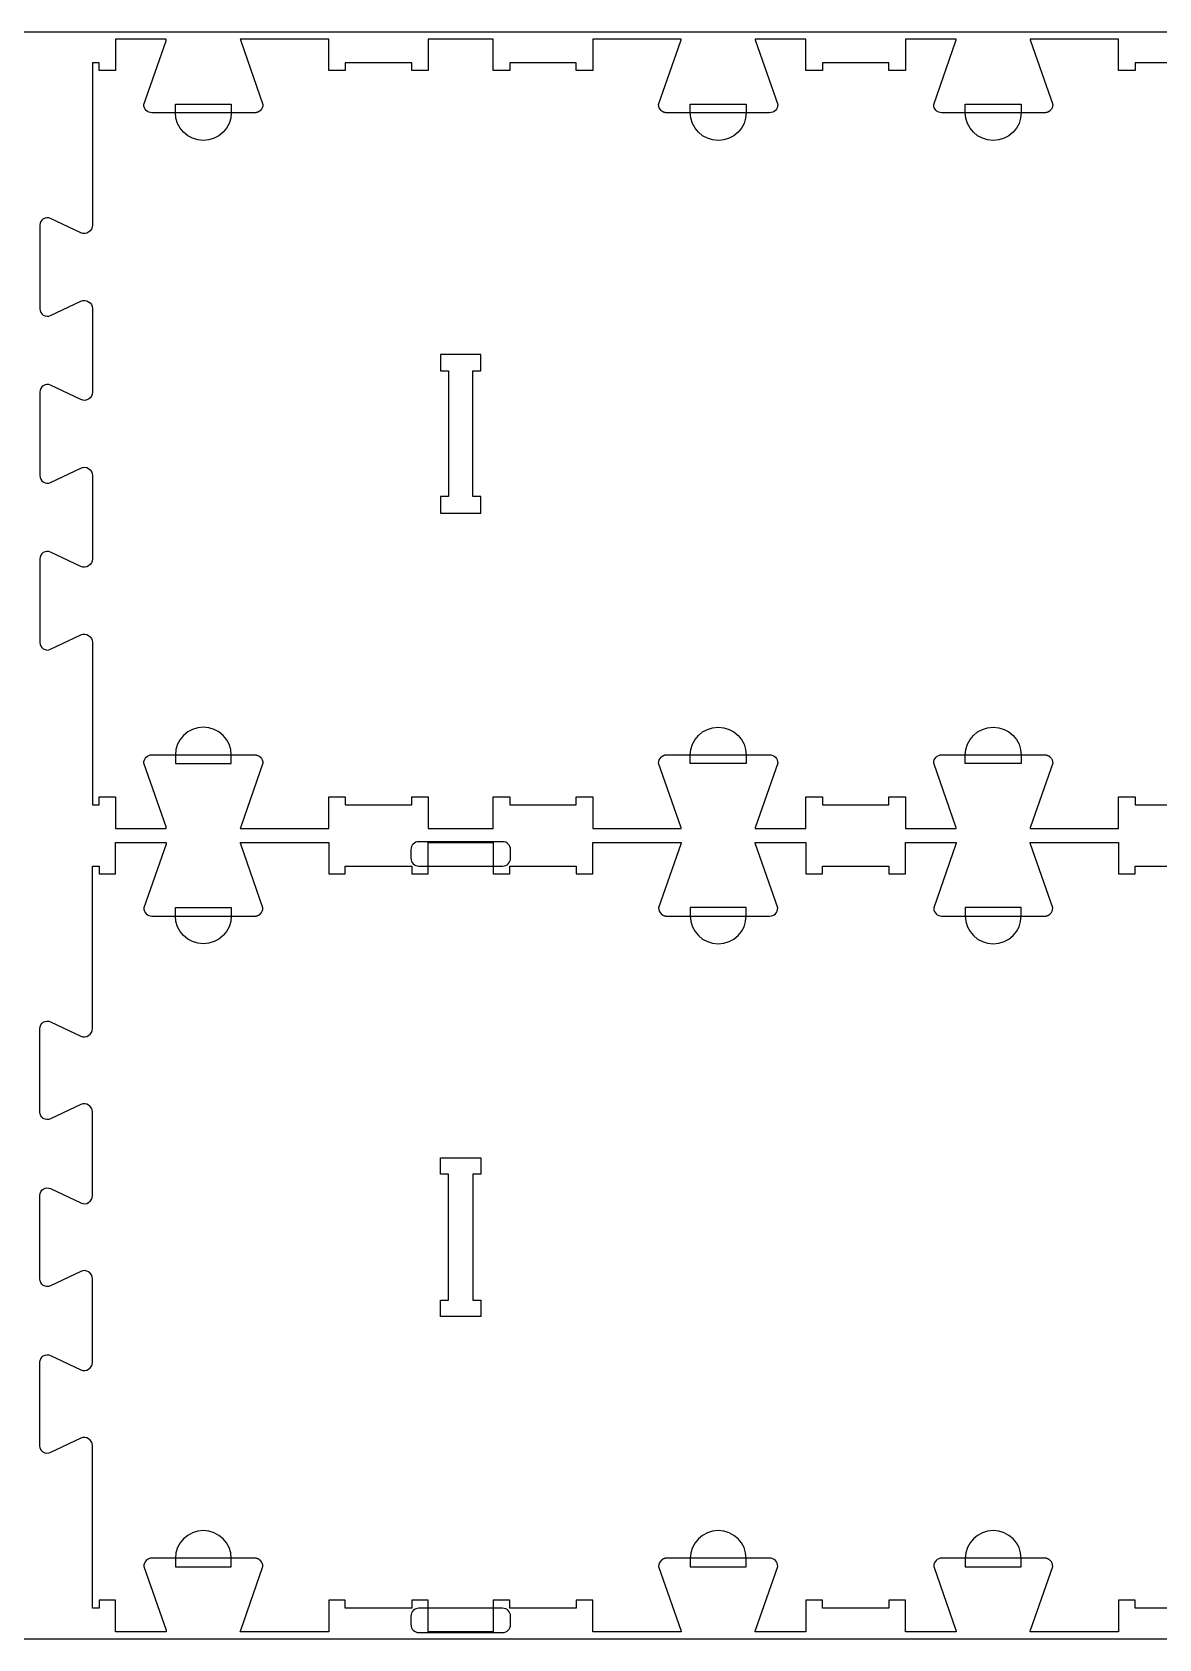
# Model space of a CAD drawing. Extents: x -13885 to -10701, y -19593 to -11999.
# Drawn here: x -13208 to -12352, y -15243 to -14023 of the extents above; entities that cross this region are included whole.
import ezdxf

# ---------------------------------------------------------------- set-up
doc = ezdxf.new("R2010")
doc.units = 0
for name, color, linetype in [('0_SHEET_SPRUCEPLY_2440X122', 1, 'CONTINUOUS'), ('3_ANYTOOL_CUTTHROUGH_INSID', 4, 'CONTINUOUS'), ('4_ANYTOOL_CUTTHROUGH_OUTSI', 5, 'CONTINUOUS'), ('5_ANYTOOL_HALF_MILL_9MM_IN', 3, 'CONTINUOUS')]:
    doc.layers.add(name, color=color, linetype=linetype)

msp = doc.modelspace()

# ---------------------------------------------------------------- linework, layer by layer
at = {"layer": '0_SHEET_SPRUCEPLY_2440X122'}
msp.add_lwpolyline([(-13513.1, -14023.3), (-13513.1, -15243.3), (-11073.1, -15243.3), (-11073.1, -14023.3)], close=True, dxfattribs=at)
at = {"layer": '3_ANYTOOL_CUTTHROUGH_INSID', "color": 4}
for points in [[(-12897.7, -14388.5), (-12867.5, -14388.5), (-12867.5, -14376), (-12873.5, -14376), (-12873.5, -14280.5), (-12867.5, -14280.5), (-12867.5, -14268), (-12898, -14268), (-12898, -14280.5), (-12892, -14280.5), (-12892, -14376), (-12898, -14376), (-12898, -14388.5)], [(-12897.7, -14878), (-12867.5, -14878), (-12867.5, -14890.5), (-12873.5, -14890.5), (-12873.5, -14986), (-12867.5, -14986), (-12867.5, -14998.5), (-12898, -14998.5), (-12898, -14986), (-12892, -14986), (-12892, -14890.5), (-12898, -14890.5), (-12898, -14878)]]:
    msp.add_lwpolyline(points, close=True, dxfattribs=at)
at = {"layer": '4_ANYTOOL_CUTTHROUGH_OUTSI', "color": 5}
for points in [[(-12320, -14046.5), (-12370.5, -14046.5), (-12370.5, -14052.5), (-12383, -14052.5), (-12383, -14028.5), (-12432.7, -14028.5), (-12450.2, -14028.5), (-12450.2, -14028.5, 0.061485), (-12449.9, -14029.9), (-12433.1, -14078.2), (-12433, -14078.2), (-12433, -14078.3), (-12433, -14078.3, -0.198912), (-12434.9, -14082.7), (-12435, -14082.8), (-12435.1, -14082.9), (-12435.2, -14083), (-12435.3, -14083.1), (-12435.4, -14083.2), (-12435.6, -14083.3), (-12435.7, -14083.4), (-12435.8, -14083.5), (-12435.9, -14083.6), (-12436.1, -14083.6), (-12436.2, -14083.7), (-12436.3, -14083.8), (-12436.5, -14083.9), (-12436.6, -14083.9), (-12436.8, -14084), (-12436.9, -14084.1), (-12437, -14084.1), (-12437.2, -14084.2), (-12437.3, -14084.2), (-12437.5, -14084.3), (-12437.6, -14084.3), (-12437.8, -14084.3), (-12437.9, -14084.4), (-12438.1, -14084.4), (-12438.2, -14084.4), (-12438.4, -14084.5), (-12438.5, -14084.5), (-12438.7, -14084.5), (-12438.8, -14084.5), (-12439, -14084.5), (-12439.1, -14084.5), (-12439.3, -14084.5), (-12517.3, -14084.5, -0.414214), (-12523.5, -14078.3), (-12523.5, -14078.2), (-12523.5, -14078.2), (-12506.6, -14029.9), (-12506.6, -14029.9, 0.061485), (-12506.4, -14028.5), (-12545, -14028.5), (-12545, -14052.5), (-12557.5, -14052.5), (-12557.5, -14046.5), (-12608, -14046.5), (-12608, -14052.5), (-12620.5, -14052.5), (-12620.5, -14028.5), (-12659.1, -14028.5), (-12659.1, -14028.5, 0.061485), (-12658.9, -14029.9), (-12642, -14078.2), (-12641.9, -14078.2), (-12641.9, -14078.3), (-12641.9, -14078.3, -0.414214), (-12648.2, -14084.5), (-12726.2, -14084.5), (-12726.3, -14084.5), (-12726.5, -14084.5), (-12726.6, -14084.5), (-12726.8, -14084.5), (-12726.9, -14084.5), (-12727.1, -14084.5), (-12727.3, -14084.4), (-12727.4, -14084.4), (-12727.6, -14084.4), (-12727.7, -14084.3), (-12727.9, -14084.3), (-12728, -14084.3), (-12728.1, -14084.2), (-12728.3, -14084.2), (-12728.4, -14084.1), (-12728.6, -14084.1), (-12728.7, -14084), (-12728.9, -14083.9), (-12729, -14083.9), (-12729.1, -14083.8), (-12729.3, -14083.7), (-12729.4, -14083.6), (-12729.5, -14083.6), (-12729.7, -14083.5), (-12729.8, -14083.4), (-12729.9, -14083.3), (-12730, -14083.2), (-12730.2, -14083.1), (-12730.3, -14083), (-12730.4, -14082.9), (-12730.5, -14082.8), (-12730.6, -14082.7, -0.198912), (-12732.4, -14078.3), (-12732.4, -14078.2), (-12732.4, -14078.2), (-12715.5, -14029.9), (-12715.5, -14029.9, 0.061485), (-12715.3, -14028.5), (-12732.7, -14028.5), (-12782.5, -14028.5), (-12782.5, -14052.5), (-12795, -14052.5), (-12795, -14046.5), (-12845.5, -14046.5), (-12845.5, -14052.5), (-12858, -14052.5), (-12858, -14028.5), (-12907.5, -14028.5), (-12907.5, -14052.5), (-12920, -14052.5), (-12920, -14046.5), (-12970.5, -14046.5), (-12970.5, -14052.5), (-12983, -14052.5), (-12983, -14028.5), (-13050.2, -14028.5), (-13050.2, -14028.5, 0.061485), (-13049.9, -14029.9), (-13033.1, -14078.2), (-13033, -14078.2), (-13033, -14078.3), (-13033, -14078.3, -0.198912), (-13034.9, -14082.7), (-13035, -14082.8), (-13035.1, -14082.9), (-13035.2, -14083), (-13035.3, -14083.1), (-13035.4, -14083.2), (-13035.6, -14083.3), (-13035.7, -14083.4), (-13035.8, -14083.5), (-13035.9, -14083.6), (-13036.1, -14083.6), (-13036.2, -14083.7), (-13036.3, -14083.8), (-13036.5, -14083.9), (-13036.6, -14083.9), (-13036.8, -14084), (-13036.9, -14084.1), (-13037, -14084.1), (-13037.2, -14084.2), (-13037.3, -14084.2), (-13037.5, -14084.3), (-13037.6, -14084.3), (-13037.8, -14084.3), (-13037.9, -14084.4), (-13038.1, -14084.4), (-13038.2, -14084.4), (-13038.4, -14084.5), (-13038.5, -14084.5), (-13038.7, -14084.5), (-13038.8, -14084.5), (-13039, -14084.5), (-13039.1, -14084.5), (-13039.3, -14084.5), (-13117.3, -14084.5, -0.414214), (-13123.5, -14078.3), (-13123.5, -14078.2), (-13123.5, -14078.2), (-13106.6, -14029.9), (-13106.6, -14029.9, 0.061485), (-13106.4, -14028.5), (-13145, -14028.5), (-13145, -14052.5), (-13157.5, -14052.5), (-13157.5, -14046.5), (-13162.5, -14046.5), (-13162.5, -14169.9), (-13162.5, -14169.9, -0.551268), (-13171.4, -14175.6), (-13194.3, -14164.7, 0.551268), (-13202.5, -14169.9), (-13202.5, -14233.3, 0.551268), (-13194.3, -14238.5), (-13171.4, -14227.6, -0.551268), (-13162.5, -14233.2), (-13162.5, -14296.6, -0.257375), (-13165.4, -14301.9, -0.257375), (-13171.4, -14302.3), (-13194.3, -14291.4, 0.551268), (-13202.5, -14296.6), (-13202.5, -14360, 0.551268), (-13194.3, -14365.2), (-13171.4, -14354.3, -0.551268), (-13162.5, -14359.9), (-13162.5, -14423.3, -0.551268), (-13171.4, -14429), (-13194.3, -14418.1, 0.551268), (-13202.5, -14423.3), (-13202.5, -14486.7, 0.551268), (-13194.3, -14491.9), (-13171.4, -14481, -0.551268), (-13162.5, -14486.6), (-13162.5, -14610), (-13157.5, -14610), (-13157.5, -14604), (-13145, -14604), (-13145, -14628), (-13106.4, -14628), (-13106.4, -14628, 0.061485), (-13106.6, -14626.6), (-13123.5, -14578.4), (-13123.5, -14578.3), (-13123.5, -14578.3), (-13123.5, -14578.3, -0.414214), (-13117.3, -14572), (-13039.3, -14572), (-13039.1, -14572), (-13039, -14572), (-13038.8, -14572), (-13038.7, -14572.1), (-13038.5, -14572.1), (-13038.4, -14572.1), (-13038.2, -14572.1), (-13038.1, -14572.1), (-13037.9, -14572.2), (-13037.8, -14572.2), (-13037.6, -14572.3), (-13037.5, -14572.3), (-13037.3, -14572.3), (-13037.2, -14572.4), (-13037, -14572.5), (-13036.9, -14572.5), (-13036.8, -14572.6), (-13036.6, -14572.6), (-13036.5, -14572.7), (-13036.3, -14572.8), (-13036.2, -14572.8), (-13036.1, -14572.9), (-13035.9, -14573), (-13035.8, -14573.1), (-13035.7, -14573.2), (-13035.6, -14573.3), (-13035.4, -14573.4), (-13035.3, -14573.5), (-13035.2, -14573.6), (-13035.1, -14573.7), (-13035, -14573.8), (-13034.9, -14573.9, -0.198912), (-13033, -14578.3), (-13033, -14578.3), (-13033.1, -14578.4), (-13049.9, -14626.6), (-13049.9, -14626.6, 0.061485), (-13050.2, -14628), (-13032.7, -14628), (-12983, -14628), (-12983, -14604), (-12970.5, -14604), (-12970.5, -14610), (-12920, -14610), (-12920, -14604), (-12907.5, -14604), (-12907.5, -14628), (-12858, -14628), (-12858, -14604), (-12845.5, -14604), (-12845.5, -14610), (-12795, -14610), (-12795, -14604), (-12782.5, -14604), (-12782.5, -14628), (-12715.3, -14628), (-12715.3, -14628, 0.061485), (-12715.5, -14626.6), (-12732.4, -14578.4), (-12732.4, -14578.3), (-12732.4, -14578.3), (-12732.4, -14578.3, -0.198912), (-12730.6, -14573.9), (-12730.5, -14573.8), (-12730.4, -14573.7), (-12730.3, -14573.6), (-12730.2, -14573.5), (-12730, -14573.4), (-12729.9, -14573.3), (-12729.8, -14573.2), (-12729.7, -14573.1), (-12729.5, -14573), (-12729.4, -14572.9), (-12729.3, -14572.8), (-12729.1, -14572.8), (-12729, -14572.7), (-12728.9, -14572.6), (-12728.7, -14572.6), (-12728.6, -14572.5), (-12728.4, -14572.5), (-12728.3, -14572.4), (-12728.1, -14572.3), (-12728, -14572.3), (-12727.9, -14572.3), (-12727.7, -14572.2), (-12727.6, -14572.2), (-12727.4, -14572.1), (-12727.3, -14572.1), (-12727.1, -14572.1), (-12726.9, -14572.1), (-12726.8, -14572.1), (-12726.6, -14572), (-12726.5, -14572), (-12726.3, -14572), (-12726.2, -14572), (-12648.2, -14572, -0.414214), (-12641.9, -14578.3), (-12641.9, -14578.3), (-12642, -14578.4), (-12658.9, -14626.6), (-12658.9, -14626.6, 0.061485), (-12659.1, -14628), (-12620.5, -14628), (-12620.5, -14604), (-12608, -14604), (-12608, -14610), (-12557.5, -14610), (-12557.5, -14604), (-12545, -14604), (-12545, -14628), (-12506.4, -14628), (-12506.4, -14628, 0.061485), (-12506.6, -14626.6), (-12523.5, -14578.4), (-12523.5, -14578.3), (-12523.5, -14578.3), (-12523.5, -14578.3, -0.414214), (-12517.3, -14572), (-12439.3, -14572), (-12439.1, -14572), (-12439, -14572), (-12438.8, -14572), (-12438.7, -14572.1), (-12438.5, -14572.1), (-12438.4, -14572.1), (-12438.2, -14572.1), (-12438.1, -14572.1), (-12437.9, -14572.2), (-12437.8, -14572.2), (-12437.6, -14572.3), (-12437.5, -14572.3), (-12437.3, -14572.3), (-12437.2, -14572.4), (-12437, -14572.5), (-12436.9, -14572.5), (-12436.8, -14572.6), (-12436.6, -14572.6), (-12436.5, -14572.7), (-12436.3, -14572.8), (-12436.2, -14572.8), (-12436.1, -14572.9), (-12435.9, -14573), (-12435.8, -14573.1), (-12435.7, -14573.2), (-12435.6, -14573.3), (-12435.4, -14573.4), (-12435.3, -14573.5), (-12435.2, -14573.6), (-12435.1, -14573.7), (-12435, -14573.8), (-12434.9, -14573.9, -0.198912), (-12433, -14578.3), (-12433, -14578.3), (-12433.1, -14578.4), (-12449.9, -14626.6), (-12449.9, -14626.6, 0.061485), (-12450.2, -14628), (-12383, -14628), (-12383, -14604), (-12370.5, -14604), (-12370.5, -14610), (-12320, -14610)], [(-12320, -15220), (-12370.5, -15220), (-12370.5, -15214), (-12383, -15214), (-12383, -15238), (-12450.2, -15238), (-12450.2, -15238, -0.061485), (-12449.9, -15236.6), (-12433.1, -15188.4), (-12433, -15188.3), (-12433, -15188.3), (-12433, -15188.3, 0.198912), (-12434.9, -15183.9), (-12435, -15183.8), (-12435.1, -15183.7), (-12435.2, -15183.6), (-12435.3, -15183.5), (-12435.4, -15183.4), (-12435.6, -15183.3), (-12435.7, -15183.2), (-12435.8, -15183.1), (-12435.9, -15183), (-12436.1, -15182.9), (-12436.2, -15182.8), (-12436.3, -15182.8), (-12436.5, -15182.7), (-12436.6, -15182.6), (-12436.8, -15182.6), (-12436.9, -15182.5), (-12437, -15182.5), (-12437.2, -15182.4), (-12437.3, -15182.3), (-12437.5, -15182.3), (-12437.6, -15182.3), (-12437.8, -15182.2), (-12437.9, -15182.2), (-12438.1, -15182.1), (-12438.2, -15182.1), (-12438.4, -15182.1), (-12438.5, -15182.1), (-12438.7, -15182.1), (-12438.8, -15182), (-12439, -15182), (-12439.1, -15182), (-12439.3, -15182), (-12517.3, -15182, 0.414214), (-12523.5, -15188.3), (-12523.5, -15188.3), (-12523.5, -15188.4), (-12506.6, -15236.6), (-12506.6, -15236.6, -0.061485), (-12506.4, -15238), (-12545, -15238), (-12545, -15214), (-12557.5, -15214), (-12557.5, -15220), (-12608, -15220), (-12608, -15214), (-12620.5, -15214), (-12620.5, -15238), (-12659.1, -15238), (-12659.1, -15238, -0.061485), (-12658.9, -15236.6), (-12642, -15188.4), (-12641.9, -15188.3), (-12641.9, -15188.3), (-12641.9, -15188.3, 0.414214), (-12648.2, -15182), (-12726.2, -15182), (-12726.3, -15182), (-12726.5, -15182), (-12726.6, -15182), (-12726.8, -15182.1), (-12726.9, -15182.1), (-12727.1, -15182.1), (-12727.3, -15182.1), (-12727.4, -15182.1), (-12727.6, -15182.2), (-12727.7, -15182.2), (-12727.9, -15182.3), (-12728, -15182.3), (-12728.1, -15182.3), (-12728.3, -15182.4), (-12728.4, -15182.5), (-12728.6, -15182.5), (-12728.7, -15182.6), (-12728.9, -15182.6), (-12729, -15182.7), (-12729.1, -15182.8), (-12729.3, -15182.8), (-12729.4, -15182.9), (-12729.5, -15183), (-12729.7, -15183.1), (-12729.8, -15183.2), (-12729.9, -15183.3), (-12730, -15183.4), (-12730.2, -15183.5), (-12730.3, -15183.6), (-12730.4, -15183.7), (-12730.5, -15183.8), (-12730.6, -15183.9, 0.198912), (-12732.4, -15188.3), (-12732.4, -15188.3), (-12732.4, -15188.4), (-12715.5, -15236.6), (-12715.5, -15236.6, -0.061485), (-12715.3, -15238), (-12732.7, -15238), (-12782.5, -15238), (-12782.5, -15214), (-12795, -15214), (-12795, -15220), (-12845.5, -15220), (-12845.5, -15214), (-12858, -15214), (-12858, -15238), (-12907.5, -15238), (-12907.5, -15214), (-12920, -15214), (-12920, -15220), (-12970.5, -15220), (-12970.5, -15214), (-12983, -15214), (-12983, -15238), (-13050.2, -15238), (-13050.2, -15238, -0.061485), (-13049.9, -15236.6), (-13033.1, -15188.4), (-13033, -15188.3), (-13033, -15188.3), (-13033, -15188.3, 0.198912), (-13034.9, -15183.9), (-13035, -15183.8), (-13035.1, -15183.7), (-13035.2, -15183.6), (-13035.3, -15183.5), (-13035.4, -15183.4), (-13035.6, -15183.3), (-13035.7, -15183.2), (-13035.8, -15183.1), (-13035.9, -15183), (-13036.1, -15182.9), (-13036.2, -15182.8), (-13036.3, -15182.8), (-13036.5, -15182.7), (-13036.6, -15182.6), (-13036.8, -15182.6), (-13036.9, -15182.5), (-13037, -15182.5), (-13037.2, -15182.4), (-13037.3, -15182.3), (-13037.5, -15182.3), (-13037.6, -15182.3), (-13037.8, -15182.2), (-13037.9, -15182.2), (-13038.1, -15182.1), (-13038.2, -15182.1), (-13038.4, -15182.1), (-13038.5, -15182.1), (-13038.7, -15182.1), (-13038.8, -15182), (-13039, -15182), (-13039.1, -15182), (-13039.3, -15182), (-13117.3, -15182, 0.414214), (-13123.5, -15188.3), (-13123.5, -15188.3), (-13123.5, -15188.4), (-13106.6, -15236.6), (-13106.6, -15236.6, -0.061485), (-13106.4, -15238), (-13145, -15238), (-13145, -15214), (-13157.5, -15214), (-13157.5, -15220), (-13162.5, -15220), (-13162.5, -15096.6), (-13162.5, -15096.6, 0.551268), (-13171.4, -15091), (-13194.3, -15101.9, -0.551268), (-13202.5, -15096.7), (-13202.5, -15033.3, -0.551268), (-13194.3, -15028.1), (-13171.4, -15039, 0.551268), (-13162.5, -15033.3), (-13162.5, -14969.9, 0.551268), (-13171.4, -14964.3), (-13194.3, -14975.2, -0.551268), (-13202.5, -14970), (-13202.5, -14906.6, -0.551268), (-13194.3, -14901.4), (-13171.4, -14912.3, 0.551268), (-13162.5, -14906.6), (-13162.5, -14843.2, 0.551268), (-13171.4, -14837.6), (-13194.3, -14848.5, -0.551268), (-13202.5, -14843.3), (-13202.5, -14779.9, -0.551268), (-13194.3, -14774.7), (-13171.4, -14785.6, 0.551268), (-13162.5, -14779.9), (-13162.5, -14656.5), (-13157.5, -14656.5), (-13157.5, -14662.5), (-13145, -14662.5), (-13145, -14638.5), (-13106.4, -14638.5), (-13106.4, -14638.5, -0.061485), (-13106.6, -14639.9), (-13123.5, -14688.2), (-13123.5, -14688.2), (-13123.5, -14688.3), (-13123.5, -14688.3, 0.414214), (-13117.3, -14694.5), (-13039.3, -14694.5), (-13039.1, -14694.5), (-13039, -14694.5), (-13038.8, -14694.5), (-13038.7, -14694.5), (-13038.5, -14694.5), (-13038.4, -14694.5), (-13038.2, -14694.4), (-13038.1, -14694.4), (-13037.9, -14694.4), (-13037.8, -14694.3), (-13037.6, -14694.3), (-13037.5, -14694.3), (-13037.3, -14694.2), (-13037.2, -14694.2), (-13037, -14694.1), (-13036.9, -14694.1), (-13036.8, -14694), (-13036.6, -14693.9), (-13036.5, -14693.9), (-13036.3, -14693.8), (-13036.2, -14693.7), (-13036.1, -14693.6), (-13035.9, -14693.6), (-13035.8, -14693.5), (-13035.7, -14693.4), (-13035.6, -14693.3), (-13035.4, -14693.2), (-13035.3, -14693.1), (-13035.2, -14693), (-13035.1, -14692.9), (-13035, -14692.8), (-13034.9, -14692.7, 0.198912), (-13033, -14688.3), (-13033, -14688.2), (-13033.1, -14688.2), (-13049.9, -14639.9), (-13049.9, -14639.9, -0.061485), (-13050.2, -14638.5), (-13032.7, -14638.5), (-12983, -14638.5), (-12983, -14662.5), (-12970.5, -14662.5), (-12970.5, -14656.5), (-12920, -14656.5), (-12920, -14662.5), (-12907.5, -14662.5), (-12907.5, -14638.5), (-12858, -14638.5), (-12858, -14662.5), (-12845.5, -14662.5), (-12845.5, -14656.5), (-12795, -14656.5), (-12795, -14662.5), (-12782.5, -14662.5), (-12782.5, -14638.5), (-12715.3, -14638.5), (-12715.3, -14638.5, -0.061485), (-12715.5, -14639.9), (-12732.4, -14688.2), (-12732.4, -14688.2), (-12732.4, -14688.3), (-12732.4, -14688.3, 0.198912), (-12730.6, -14692.7), (-12730.5, -14692.8), (-12730.4, -14692.9), (-12730.3, -14693), (-12730.2, -14693.1), (-12730, -14693.2), (-12729.9, -14693.3), (-12729.8, -14693.4), (-12729.7, -14693.5), (-12729.5, -14693.6), (-12729.4, -14693.6), (-12729.3, -14693.7), (-12729.1, -14693.8), (-12729, -14693.9), (-12728.9, -14693.9), (-12728.7, -14694), (-12728.6, -14694.1), (-12728.4, -14694.1), (-12728.3, -14694.2), (-12728.1, -14694.2), (-12728, -14694.3), (-12727.9, -14694.3), (-12727.7, -14694.3), (-12727.6, -14694.4), (-12727.4, -14694.4), (-12727.3, -14694.4), (-12727.1, -14694.5), (-12726.9, -14694.5), (-12726.8, -14694.5), (-12726.6, -14694.5), (-12726.5, -14694.5), (-12726.3, -14694.5), (-12726.2, -14694.5), (-12648.2, -14694.5, 0.414214), (-12641.9, -14688.3), (-12641.9, -14688.2), (-12642, -14688.2), (-12658.9, -14639.9), (-12658.9, -14639.9, -0.061485), (-12659.1, -14638.5), (-12620.5, -14638.5), (-12620.5, -14662.5), (-12608, -14662.5), (-12608, -14656.5), (-12557.5, -14656.5), (-12557.5, -14662.5), (-12545, -14662.5), (-12545, -14638.5), (-12506.4, -14638.5), (-12506.4, -14638.5, -0.061485), (-12506.6, -14639.9), (-12523.5, -14688.2), (-12523.5, -14688.2), (-12523.5, -14688.3), (-12523.5, -14688.3, 0.414214), (-12517.3, -14694.5), (-12439.3, -14694.5), (-12439.1, -14694.5), (-12439, -14694.5), (-12438.8, -14694.5), (-12438.7, -14694.5), (-12438.5, -14694.5), (-12438.4, -14694.5), (-12438.2, -14694.4), (-12438.1, -14694.4), (-12437.9, -14694.4), (-12437.8, -14694.3), (-12437.6, -14694.3), (-12437.5, -14694.3), (-12437.3, -14694.2), (-12437.2, -14694.2), (-12437, -14694.1), (-12436.9, -14694.1), (-12436.8, -14694), (-12436.6, -14693.9), (-12436.5, -14693.9), (-12436.3, -14693.8), (-12436.2, -14693.7), (-12436.1, -14693.6), (-12435.9, -14693.6), (-12435.8, -14693.5), (-12435.7, -14693.4), (-12435.6, -14693.3), (-12435.4, -14693.2), (-12435.3, -14693.1), (-12435.2, -14693), (-12435.1, -14692.9), (-12435, -14692.8), (-12434.9, -14692.7, 0.198912), (-12433, -14688.3), (-12433, -14688.2), (-12433.1, -14688.2), (-12449.9, -14639.9), (-12449.9, -14639.9, -0.061485), (-12450.2, -14638.5), (-12383, -14638.5), (-12383, -14662.5), (-12370.5, -14662.5), (-12370.5, -14656.5), (-12320, -14656.5)]]:
    msp.add_lwpolyline(points, format="xyb", dxfattribs=at)
at = {"layer": '5_ANYTOOL_HALF_MILL_9MM_IN', "color": 3}
for points in [[(-13057, -14084.3, -1), (-13099.5, -14084.3), (-13099.5, -14084), (-13099.5, -14078), (-13057, -14078), (-13057, -14084), (-13057, -14084.3)], [(-12665.9, -14084.3, -1), (-12708.4, -14084.3), (-12708.4, -14084), (-12708.4, -14078), (-12665.9, -14078), (-12665.9, -14084), (-12665.9, -14084.3)], [(-12457, -14084.3, -1), (-12499.5, -14084.3), (-12499.5, -14084), (-12499.5, -14078), (-12457, -14078), (-12457, -14084), (-12457, -14084.3)], [(-13057, -14572.3, 1), (-13099.5, -14572.3), (-13099.5, -14572.5), (-13099.5, -14578.5), (-13057, -14578.5), (-13057, -14572.5), (-13057, -14572.3)], [(-12708.4, -14572.3, -1), (-12665.9, -14572.3), (-12665.9, -14572.5), (-12665.9, -14578.5), (-12708.4, -14578.5), (-12708.4, -14572.5), (-12708.4, -14572.3)], [(-12499.5, -14572.3, -1), (-12457, -14572.3), (-12457, -14572.5), (-12457, -14578.5), (-12499.5, -14578.5), (-12499.5, -14572.5), (-12499.5, -14572.3)], [(-12914.6, -14638, 0.414214), (-12920.6, -14644), (-12920.6, -14650.5, 0.414214), (-12914.6, -14656.5), (-12850.9, -14656.5, 0.414214), (-12844.9, -14650.5), (-12844.9, -14644, 0.414214), (-12850.9, -14638)], [(-13057, -14694.3, -1), (-13099.5, -14694.3), (-13099.5, -14694), (-13099.5, -14688), (-13057, -14688), (-13057, -14694), (-13057, -14694.3)], [(-12708.4, -14694.3, 1), (-12665.9, -14694.3), (-12665.9, -14694), (-12665.9, -14688), (-12708.4, -14688), (-12708.4, -14694), (-12708.4, -14694.3)], [(-12499.5, -14694.3, 1), (-12457, -14694.3), (-12457, -14694), (-12457, -14688), (-12499.5, -14688), (-12499.5, -14694), (-12499.5, -14694.3)], [(-13057, -15182.3, 1), (-13099.5, -15182.3), (-13099.5, -15182.5), (-13099.5, -15188.5), (-13057, -15188.5), (-13057, -15182.5), (-13057, -15182.3)], [(-12665.9, -15182.3, 1), (-12708.4, -15182.3), (-12708.4, -15182.5), (-12708.4, -15188.5), (-12665.9, -15188.5), (-12665.9, -15182.5), (-12665.9, -15182.3)], [(-12457, -15182.3, 1), (-12499.5, -15182.3), (-12499.5, -15182.5), (-12499.5, -15188.5), (-12457, -15188.5), (-12457, -15182.5), (-12457, -15182.3)], [(-12914.6, -15220, 0.414214), (-12920.6, -15226), (-12920.6, -15232.5, 0.414214), (-12914.6, -15238.5), (-12850.9, -15238.5, 0.414214), (-12844.9, -15232.5), (-12844.9, -15226, 0.414214), (-12850.9, -15220)]]:
    msp.add_lwpolyline(points, format="xyb", close=True, dxfattribs=at)

doc.saveas('drawing.dxf')
